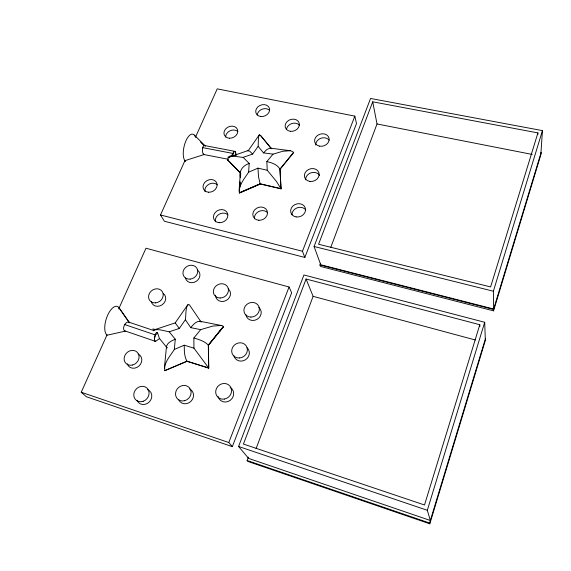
<?xml version="1.0" encoding="UTF-8"?>
<svg xmlns="http://www.w3.org/2000/svg" width="571" height="571" viewBox="0 0 571 571"><rect width="100%" height="100%" fill="white"/><g stroke="black" fill="none" stroke-linecap="round" stroke-linejoin="round"><path stroke-width="0.86" d="M267.249 170.251L257.949 168.138L258.563 177.074L260.19 183.955L281.089 188.865L279.99 169.302C277.542 164.527 271.739 162.692 266.828 161.579L267.249 170.251L276.307 181.264L281.075 188.823M240.776 173.42L227.529 159.844C227.972 153.835 239.142 157.353 243.153 157.36L252.66 154.063L258.142 146.333C258.513 145.013 257.671 131.737 260.562 135.57L271.339 148.61M193.947 348.167L184.269 345.198C184.283 350.594 184.197 356.518 187.024 361.3L208.779 368.138L208.401 345.205C204.646 341.158 199.008 339.524 193.862 337.996L193.947 348.167L208.758 368.102M243.153 157.36L249.199 163.442C242.818 165.633 238.878 170.558 240.384 177.46M153.706 330.873A4.432 1.32 -36.2 0 0 153.399 330.416C157.767 328.361 164.27 330.98 169.202 331.794L179.301 328.446L185.375 319.689C186.11 316.934 185.168 303.701 189.286 304.664L201.192 322.101M257.949 168.138L248.621 172.185C244.602 178.338 238.514 185.182 239.399 192.955L260.19 183.955M537.803 134.62L537.911 132.9L372.713 101.809L318.589 244.245L490.61 286.928L537.911 132.9M248.621 172.185L249.199 163.442M540.93 153.099L542.45 130.623L370.55 98.462L314.086 246.501L320.731 264.751L493.644 309.004L493.387 291.224L542.45 130.623M239.078 191.007L240.42 171.735M239.556 189.379L239.32 192.791L260.119 183.783L281.003 188.651L279.926 169.13L293.587 152.293L290.832 150.787L270.09 148.125L266.95 149.431L263.509 152.892L258.142 146.333M239.734 186.824L240.091 181.714M239.513 191.256L239.42 193.005L260.212 184.005M239.87 186.146L240.105 182.741M240.462 177.631L240.698 174.219M187.052 361.329L164.841 370.722C163.392 362.913 170.493 355.776 174.319 349.438L175.283 339.231L169.202 331.794M175.283 339.231C171.942 340.694 167.674 342.372 166.525 346.183L164.341 368.374M166.525 346.183L166.975 347.76M202.648 147.868L202.712 147.639A4.461 1.977 -89.5 0 1 205.332 146.076M493.544 310.845L493.522 309.439L541.101 152.564L540.98 154.341L493.544 310.845L320.467 266.429L319.938 264.98L320.559 263.317M429.806 523.807L429.57 523.015L485.514 338.382L485.557 339.709L429.806 523.807L247.878 461.425L247.079 460.49L248.335 457.164M427.322 510.288L484.7 322.28L303.936 274.979L238.571 446.472L248.628 458.413L430.327 520.474L427.322 510.288L238.571 446.472M479.804 324.721L424.51 504.985L243.424 444.06L306.085 279.019L479.804 324.721L479.89 326.476M330.709 247.543L377.017 123.957L372.713 101.809M256.094 448.599L313.108 296.335L306.085 279.019M289.069 286.992L291.66 292.816L232.326 446.65L228.793 442.525L289.069 286.992L145.99 248.214L118.704 308.904M227.386 159.102L204.018 154.563L184.911 160.679L160.494 214.981L164.391 221.241L304.843 257.435L356.504 123.557L354.841 116.127L217.223 88.855L195.503 137.14L195.824 137.447M304.843 257.435L302.452 251.254L354.841 116.127M232.326 446.65L86.385 396.745L81.232 392.248L107.062 334.792M124.871 324.328L124.742 324.535A4.796 2.712 -65.7 0 0 124.378 330.666L124.542 330.78A4.939 2.798 -65.3 0 0 125.47 331.087L155.583 341.394L159.559 338.56M155.583 341.394A4.889 1.97 -71 0 1 155.412 334.977L157.646 333.143L159.395 338.346L167.103 347.925M208.401 345.205L220.163 330.723L208.422 345.241M124.728 324.564L155.412 334.977M259.405 134.692L248.007 151.029M187.959 304.536L175.183 322.886L153.934 329.945M185.375 319.689L190.735 327.654C193.069 324.87 195.882 321.195 199.871 321.23L222.447 325.727L223.518 326.591L221.041 329.638A3.026 2.727 -34.2 0 1 220.113 330.902M248.092 150.601L249.62 151.129L252.66 154.063M223.432 326.455L208.308 345.077L208.665 367.974L186.924 361.172L164.734 370.6M221.098 329.631L223.539 326.626M193.862 337.996L200.699 329.631L212.883 326.055L221.441 325.449M280.011 169.351L293.708 152.571M266.828 161.579L273.059 154.149L282.845 151.244L290.389 150.723M228.757 157.881L229.142 157.61M174.319 349.438L184.269 345.198M229.228 157.096L248.235 150.494M227.558 159.894L228.436 159.587M233.475 155.626L236.101 155.262M125.47 331.087L107.155 335.213L106.663 334.784A15.331 6.724 -72.5 0 1 107.605 315.328A15.331 6.724 -72.5 0 1 118.782 307.469L129.125 322.408M263.509 152.892L273.059 154.149M270.518 148.146L271.76 148.753M234.71 151.322L204.618 145.555M202.712 147.639L232.989 153.449A4.539 1.627 -79.1 0 1 235.773 153.107L236.237 155.005M377.017 123.957L532.193 154.434M190.735 327.654L200.699 329.631M199.871 321.23L200.892 321.744M314.086 246.501L493.387 291.224M160.494 214.981L302.452 251.254M319.938 264.98L493.522 309.439M313.108 296.335L475.436 340.016M128.86 322.151L153.399 330.416A5.182 0.814 46.7 0 1 153.599 330.473M81.232 392.248L228.793 442.525M247.079 460.49L429.57 523.015M200.614 142.093L200.999 142.464M201.185 142.657L201.57 143.028M201.763 143.214L202.141 143.585M202.334 143.771L202.719 144.149M202.912 144.335L203.29 144.706M203.483 144.898L203.975 145.377M194.311 135.091L205.175 145.855M227.451 159.673L240.684 173.199M231.826 156.304A4.547 1.706 -76.8 0 1 232.661 153.385L232.718 153.456M129.617 322.893A4.853 2.776 -67.1 0 0 129.431 322.629L129.303 322.472A4.939 2.769 -66.5 0 0 124.906 324.371M260.49 135.391L271.268 148.431M175.583 323.422L175.226 322.943L179.301 328.446M203.283 153.927L203.44 154.127A4.525 2.084 -88.9 0 0 204.018 154.57M118.789 307.462L129.439 322.622M232.661 153.385L233.396 155.655M484.7 322.28L485.293 339.06M156.518 332.693A2.705 1.328 68.3 0 1 157.61 332.636M152.714 329.046A14.603 4.154 56.1 0 1 155.169 329.738M155.076 334.863A4.896 1.927 -73.5 0 1 156.454 332.586M155.64 341.351A5.018 2.02 -71 0 1 155.555 334.777M220.242 330.695A1.606 0.657 -54.8 0 1 221.027 329.524M163.235 293.43A7.637 6.645 -36.8 0 1 162.064 304.85A7.637 6.645 -36.8 0 1 151.265 301.495M228.286 288.847A7.73 6.866 -31.1 0 1 225.945 300.61A7.73 6.866 -31.1 0 1 215.495 295.228M258.863 307.512A7.866 7.109 -29 0 1 257.007 319.389A7.866 7.109 -29 0 1 245.908 314.735M138.189 354.077A7.88 6.923 -43.7 0 1 138.931 366.104A7.88 6.923 -43.7 0 1 127.24 363.777M197.338 269.983A7.601 6.624 -32.6 0 1 196.36 281.253A7.601 6.624 -32.6 0 1 185.432 278.013M230.192 387.416A8.151 7.544 -41.3 0 1 230.263 400.314A8.151 7.544 -41.3 0 1 218.101 396.495M246.993 347.739A8.001 7.337 -34.1 0 1 245.394 359.83A8.001 7.337 -34.1 0 1 233.96 355.833M147.382 389.558A8.065 7.187 -47.1 0 1 149.445 401.77A8.065 7.187 -47.1 0 1 137.14 400.471M189.579 388.965A8.108 7.373 -44.8 0 1 190.957 401.313A8.108 7.373 -44.8 0 1 178.652 399.721M254.488 218.8A7.452 6.424 -23.7 0 1 259.006 211.391A7.452 6.424 -23.7 0 1 267.621 212.769M291.995 214.896A7.537 6.524 -20 0 1 297.213 207.823A7.537 6.524 -20 0 1 305.728 209.957M305.642 179.801A7.452 6.324 -18.4 0 1 311.102 172.785A7.452 6.324 -18.4 0 1 319.546 175.39M215.453 221.862A7.373 6.31 -27.2 0 1 219.271 214.204A7.373 6.31 -27.2 0 1 227.922 214.832M205.039 191.72A7.237 6.081 -26.9 0 1 208.822 184.283A7.237 6.081 -26.9 0 1 217.287 184.826M225.638 137.061A7.088 5.803 -24 0 1 230.099 130.802A7.088 5.803 -24 0 1 237.779 131.523M257.228 115.021A7.088 5.767 -21.5 0 1 262.225 109.168A7.088 5.767 -21.5 0 1 269.733 110.453M286.471 129.638A7.216 5.946 -19.5 0 1 291.817 123.557A7.216 5.946 -19.5 0 1 299.582 125.442M315.77 145.013A7.352 6.124 -17.4 0 1 320.788 138.289A7.352 6.124 -17.4 0 1 329.139 140.131M185.339 161.293A14.282 5.881 -77.7 0 1 185.604 141.615A14.282 5.881 -77.7 0 1 195.275 136.705M203.29 153.906A4.589 2.056 -88.7 0 1 202.684 147.91M232.932 153.713A4.661 1.67 -79.1 0 1 235.759 153.206M231.84 156.304A2.42 0.614 -6.6 0 1 232.775 155.483M227.929 157.346A11.97 5.346 -8.1 0 1 230.82 155.755M185.311 161.179A14.232 5.888 -77.6 0 1 184.911 160.687M155.619 302.873A7.694 6.674 -36.7 0 0 162.385 291.731A7.694 6.674 -36.7 0 0 149.666 292.944A7.694 6.674 -36.7 0 0 155.619 302.873M220.142 298.019A7.787 6.902 -31 0 0 227.808 287.27A7.787 6.902 -31 0 0 214.775 287.334A7.787 6.902 -31 0 0 220.142 298.019M250.969 317.083A7.923 7.152 -29 0 0 258.663 306.077A7.923 7.152 -29 0 0 245.294 306.077A7.923 7.152 -29 0 0 250.969 317.083M132.608 365.005A7.937 6.959 -43.5 0 0 137.525 352.543A7.937 6.959 -43.5 0 0 124.664 355.926A7.937 6.959 -43.5 0 0 132.608 365.005M190.179 279.112A7.659 6.659 -32.5 0 0 196.795 268.084A7.659 6.659 -32.5 0 0 184.005 269.362A7.659 6.659 -32.5 0 0 190.179 279.112M224.332 399.079A8.215 7.587 -41 0 0 230.134 386.31A8.215 7.587 -41 0 0 216.416 388.58A8.215 7.587 -41 0 0 224.332 399.079M239.57 357.96A8.065 7.38 -34 0 0 246.337 346.04A8.065 7.38 -34 0 0 232.725 347.154A8.065 7.38 -34 0 0 239.57 357.96M143.171 401.285A8.13 7.23 -46.9 0 0 147.018 388.123A8.13 7.23 -46.9 0 0 134.099 392.662A8.13 7.23 -46.9 0 0 143.171 401.285M184.561 400.735A8.172 7.416 -44.6 0 0 189.372 387.709A8.172 7.416 -44.6 0 0 176.025 391.135A8.172 7.416 -44.6 0 0 184.561 400.735M258.834 220.27A7.502 6.452 -23.7 0 0 267.078 210.749A7.502 6.452 -23.7 0 0 254.566 209.935A7.502 6.452 -23.7 0 0 258.834 220.27M296.135 216.93A7.587 6.552 -20.1 0 0 305.314 208.03A7.587 6.552 -20.1 0 0 292.823 206.074A7.587 6.552 -20.1 0 0 296.135 216.93M309.875 181.421A7.494 6.352 -18.5 0 0 318.896 172.713A7.494 6.352 -18.5 0 0 306.52 170.943A7.494 6.352 -18.5 0 0 309.875 181.421M219.214 222.704A7.423 6.338 -27.2 0 0 227.486 213.269A7.423 6.338 -27.2 0 0 215.246 212.455A7.423 6.338 -27.2 0 0 219.214 222.704M208.622 192.234A7.287 6.103 -26.9 0 0 216.766 183.055A7.287 6.103 -26.9 0 0 204.796 182.37A7.287 6.103 -26.9 0 0 208.622 192.234M229.521 138.225A7.13 5.824 -24 0 0 237.429 129.381A7.13 5.824 -24 0 0 225.652 128.91A7.13 5.824 -24 0 0 229.521 138.225M260.74 116.513A7.13 5.789 -21.5 0 0 269.433 108.333A7.13 5.789 -21.5 0 0 257.842 106.905A7.13 5.789 -21.5 0 0 260.74 116.513M290.353 131.316A7.266 5.967 -19.6 0 0 299.14 122.979A7.266 5.967 -19.6 0 0 287.227 121.466A7.266 5.967 -19.6 0 0 290.353 131.316M319.332 146.112A7.402 6.145 -17.5 0 0 329.074 138.339A7.402 6.145 -17.5 0 0 317.226 135.648A7.402 6.145 -17.5 0 0 319.332 146.112"/></g></svg>
